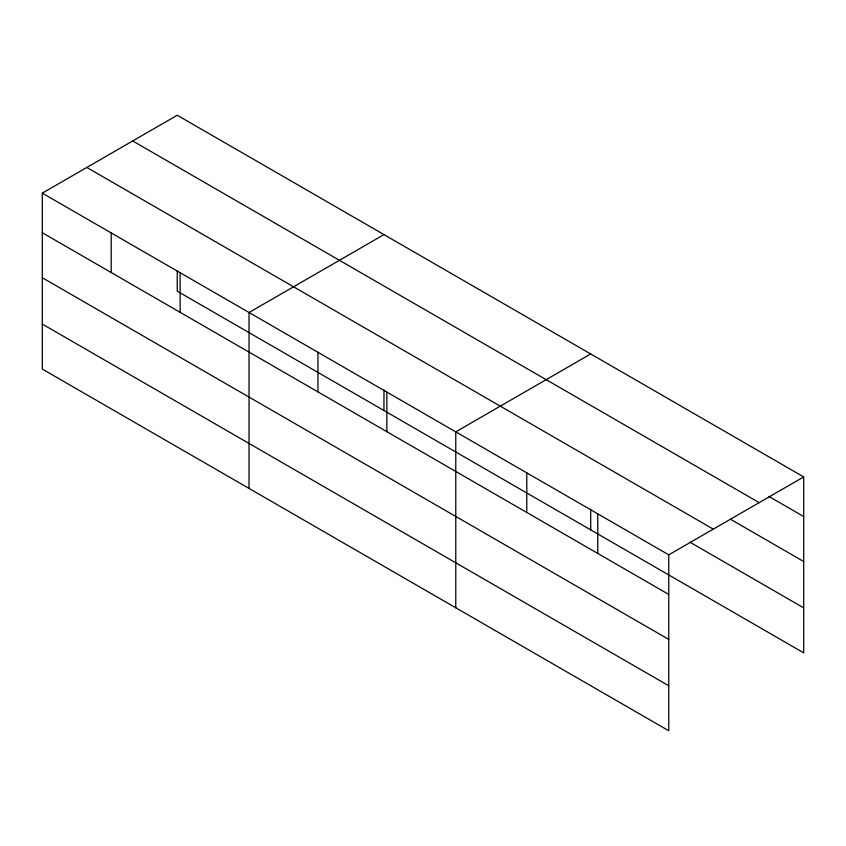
<?xml version="1.0" encoding="UTF-8"?>
<svg xmlns="http://www.w3.org/2000/svg" width="846" height="846" viewBox="0 0 846 846"><rect width="100%" height="100%" fill="white"/><g stroke="black" fill="none" stroke-linecap="round" stroke-linejoin="round"><path stroke-width="1.27" d="M42.3 193.152L668.763 554.839L668.763 730.754L42.3 369.068L42.3 193.152L177.237 115.246L803.7 476.933L803.7 652.848L177.237 291.161L177.237 270.604M383.968 234.606L249.031 312.502L249.031 488.428M590.698 353.956L455.772 431.862L455.772 607.777M668.763 554.839L803.7 476.933M768.76 496.369L803.7 516.536M132.706 140.954L759.169 502.64M730.447 519.222L803.7 561.522M86.831 167.445L713.294 529.131M689.871 542.149L803.7 607.872M42.3 232.745L668.763 594.442M42.3 277.731L668.763 639.417M42.3 324.081L668.763 685.768M597.762 513.839L597.762 553.443M590.698 509.313L590.698 529.882M526.772 472.851L526.772 512.454M386.855 392.079L386.855 431.682M383.968 389.953L383.968 410.522M317.948 352.296L317.948 391.888M180.124 272.719L180.124 312.322M111.207 232.936L111.207 272.539"/></g></svg>
